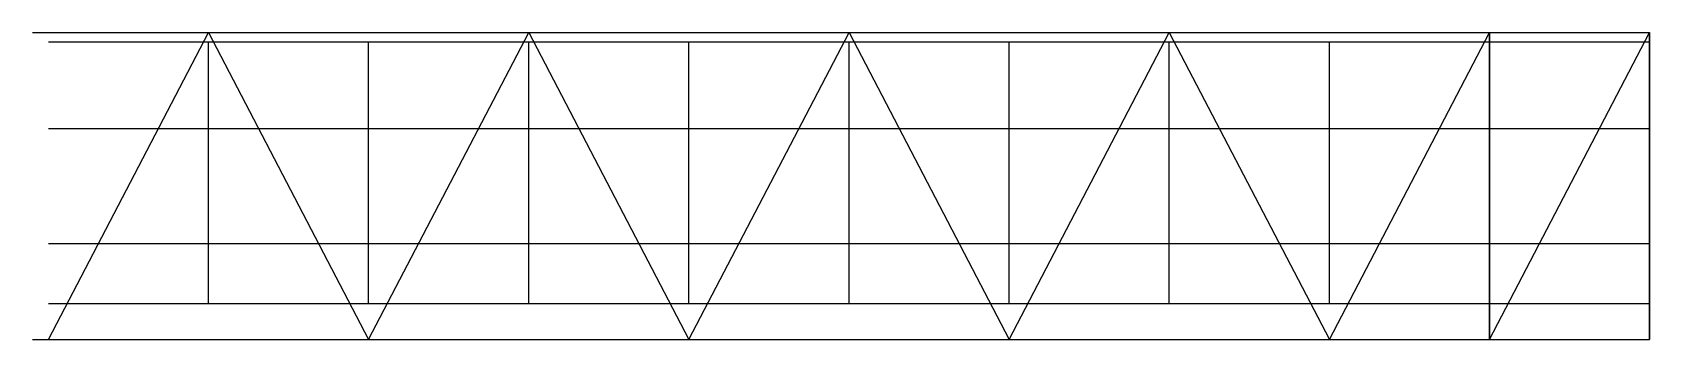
# Model space of a CAD drawing. Header units: millimetres. Extents: x 89220 to 119520, y -2875 to 2875.
import ezdxf

# ---------------------------------------------------------------- set-up
doc = ezdxf.new("R2010")
doc.units = ezdxf.units.MM
for name, color, linetype in [('ZJ8_CANTILEVER_EDGE', 3, 'CONTINUOUS'), ('ZJ8_COLUMN', 8, 'CONTINUOUS'), ('ZJ8_DECK_CROSS', 4, 'CONTINUOUS'), ('ZJ8_DECK_MAIN', 4, 'CONTINUOUS'), ('ZJ8_DECK_SECONDARY', 3, 'CONTINUOUS'), ('ZJ8_LONGITUDINAL_BRACE', 1, 'CONTINUOUS'), ('ZJ8_PLATFORM_BRACE', 1, 'CONTINUOUS'), ('ZJ8_TRANSVERSE_BRACE', 1, 'CONTINUOUS'), ('ZJ8_TRUSS_DIAGONAL', 5, 'CONTINUOUS'), ('ZJ8_TRUSS_LOWER', 5, 'CONTINUOUS'), ('ZJ8_TRUSS_UPPER', 5, 'CONTINUOUS'), ('ZJ8_TRUSS_VERTICAL', 5, 'CONTINUOUS')]:
    doc.layers.add(name, color=color, linetype=linetype)

msp = doc.modelspace()

# ---------------------------------------------------------------- linework, layer by layer
at = {"layer": 'ZJ8_CANTILEVER_EDGE'}
for p, q in [((89520, 2700, 25620), (92520, 2700, 25909)), ((92520, 2700, 25909), (95520, 2700, 26198)), ((95520, 2700, 26198), (98520, 2700, 26486)), ((98520, 2700, 26486), (101520, 2700, 26775)), ((101520, 2700, 26775), (104520, 2700, 27064)), ((104520, 2700, 27064), (107520, 2700, 27353)), ((107520, 2700, 27353), (110520, 2700, 27642)), ((110520, 2700, 27642), (113520, 2700, 27931)), ((113520, 2700, 27931), (116520, 2700, 28220)), ((116520, 2700, 28220), (119520, 2700, 28508)), ((89520, -2200, 25620), (92520, -2200, 25909)), ((92520, -2200, 25909), (95520, -2200, 26198)), ((95520, -2200, 26198), (98520, -2200, 26486)), ((98520, -2200, 26486), (101520, -2200, 26775)), ((101520, -2200, 26775), (104520, -2200, 27064)), ((104520, -2200, 27064), (107520, -2200, 27353)), ((107520, -2200, 27353), (110520, -2200, 27642)), ((110520, -2200, 27642), (113520, -2200, 27931)), ((113520, -2200, 27931), (116520, -2200, 28220)), ((116520, -2200, 28220), (119520, -2200, 28508))]:
    msp.add_line(p, q, dxfattribs=at)
at = {"layer": 'ZJ8_COLUMN'}
for p, q in [((116520, 2875), (116520, 2875, 4703)), ((116520, 2875, 4703), (116520, 2875, 9407)), ((116520, 2875, 9407), (116520, 2875, 14110)), ((116520, 2875, 14110), (116520, 2875, 18813)), ((116520, 2875, 18813), (116520, 2875, 23516)), ((116520, 2875, 23516), (116520, 2875, 28220)), ((119520, 2875), (119520, 2875, 4751)), ((119520, 2875, 4751), (119520, 2875, 9503)), ((119520, 2875, 9503), (119520, 2875, 14254)), ((119520, 2875, 14254), (119520, 2875, 19006)), ((119520, 2875, 19006), (119520, 2875, 23757)), ((119520, 2875, 23757), (119520, 2875, 28508)), ((116520, -2875), (116520, -2875, 4703)), ((116520, -2875, 4703), (116520, -2875, 9407)), ((116520, -2875, 9407), (116520, -2875, 14110)), ((116520, -2875, 14110), (116520, -2875, 18813)), ((116520, -2875, 18813), (116520, -2875, 23516)), ((116520, -2875, 23516), (116520, -2875, 28220)), ((119520, -2875), (119520, -2875, 4751)), ((119520, -2875, 4751), (119520, -2875, 9503)), ((119520, -2875, 9503), (119520, -2875, 14254)), ((119520, -2875, 14254), (119520, -2875, 19006)), ((119520, -2875, 19006), (119520, -2875, 23757)), ((119520, -2875, 23757), (119520, -2875, 28508))]:
    msp.add_line(p, q, dxfattribs=at)
at = {"layer": 'ZJ8_DECK_CROSS'}
for p, q in [((92520, -2200, 25909), (92520, 2700, 25909)), ((95520, -2200, 26198), (95520, 2700, 26198)), ((98520, -2200, 26486), (98520, 2700, 26486)), ((101520, -2200, 26775), (101520, 2700, 26775)), ((104520, -2200, 27064), (104520, 2700, 27064)), ((107520, -2200, 27353), (107520, 2700, 27353)), ((110520, -2200, 27642), (110520, 2700, 27642)), ((113520, -2200, 27931), (113520, 2700, 27931)), ((116520, -2200, 28220), (116520, 2700, 28220)), ((119520, -2200, 28508), (119520, 2700, 28508))]:
    msp.add_line(p, q, dxfattribs=at)
at = {"layer": 'ZJ8_DECK_MAIN'}
for p, q in [((89520, 2875, 25620), (92520, 2875, 25909)), ((92520, 2875, 25909), (95520, 2875, 26198)), ((95520, 2875, 26198), (98520, 2875, 26486)), ((98520, 2875, 26486), (101520, 2875, 26775)), ((101520, 2875, 26775), (104520, 2875, 27064)), ((104520, 2875, 27064), (107520, 2875, 27353)), ((107520, 2875, 27353), (110520, 2875, 27642)), ((110520, 2875, 27642), (113520, 2875, 27931)), ((113520, 2875, 27931), (116520, 2875, 28220)), ((116520, 2875, 28220), (119520, 2875, 28508)), ((89520, -2875, 25620), (92520, -2875, 25909)), ((92520, -2875, 25909), (95520, -2875, 26198)), ((95520, -2875, 26198), (98520, -2875, 26486)), ((98520, -2875, 26486), (101520, -2875, 26775)), ((101520, -2875, 26775), (104520, -2875, 27064)), ((104520, -2875, 27064), (107520, -2875, 27353)), ((107520, -2875, 27353), (110520, -2875, 27642)), ((110520, -2875, 27642), (113520, -2875, 27931)), ((113520, -2875, 27931), (116520, -2875, 28220)), ((116520, -2875, 28220), (119520, -2875, 28508))]:
    msp.add_line(p, q, dxfattribs=at)
at = {"layer": 'ZJ8_DECK_SECONDARY'}
for p, q in [((89520, 1075, 25620), (92520, 1075, 25909)), ((92520, 1075, 25909), (95520, 1075, 26198)), ((95520, 1075, 26198), (98520, 1075, 26486)), ((98520, 1075, 26486), (101520, 1075, 26775)), ((101520, 1075, 26775), (104520, 1075, 27064)), ((104520, 1075, 27064), (107520, 1075, 27353)), ((107520, 1075, 27353), (110520, 1075, 27642)), ((110520, 1075, 27642), (113520, 1075, 27931)), ((113520, 1075, 27931), (116520, 1075, 28220)), ((116520, 1075, 28220), (119520, 1075, 28508)), ((89520, -1075, 25620), (92520, -1075, 25909)), ((92520, -1075, 25909), (95520, -1075, 26198)), ((95520, -1075, 26198), (98520, -1075, 26486)), ((98520, -1075, 26486), (101520, -1075, 26775)), ((101520, -1075, 26775), (104520, -1075, 27064)), ((104520, -1075, 27064), (107520, -1075, 27353)), ((107520, -1075, 27353), (110520, -1075, 27642)), ((110520, -1075, 27642), (113520, -1075, 27931)), ((113520, -1075, 27931), (116520, -1075, 28220)), ((116520, -1075, 28220), (119520, -1075, 28508))]:
    msp.add_line(p, q, dxfattribs=at)
at = {"layer": 'ZJ8_LONGITUDINAL_BRACE'}
for p, q in [((116520, 2875), (119520, 2875, 28508)), ((116520, -2875), (119520, -2875, 28508))]:
    msp.add_line(p, q, dxfattribs=at)
at = {"layer": 'ZJ8_PLATFORM_BRACE'}
for p, q in [((89520, -2875, 25620), (92520, 2875, 25909)), ((92520, 2875, 25909), (95520, -2875, 26198)), ((95520, -2875, 26198), (98520, 2875, 26486)), ((98520, 2875, 26486), (101520, -2875, 26775)), ((101520, -2875, 26775), (104520, 2875, 27064)), ((104520, 2875, 27064), (107520, -2875, 27353)), ((107520, -2875, 27353), (110520, 2875, 27642)), ((110520, 2875, 27642), (113520, -2875, 27931)), ((113520, -2875, 27931), (116520, 2875, 28220)), ((116520, -2875, 28220), (119520, 2875, 28508))]:
    msp.add_line(p, q, dxfattribs=at)
at = {"layer": 'ZJ8_TRANSVERSE_BRACE'}
for p, q in [((116520, -2875), (116520, 2875, 28220)), ((116520, 2875), (116520, -2875, 28220)), ((119520, -2875), (119520, 2875, 28508)), ((119520, 2875), (119520, -2875, 28508))]:
    msp.add_line(p, q, dxfattribs=at)
at = {"layer": 'ZJ8_TRUSS_DIAGONAL'}
for p, q in [((89220, 2875, 23791), (91170, 2875, 25779)), ((91170, 2875, 25779), (93120, 2875, 24166)), ((93120, 2875, 24166), (95070, 2875, 26154)), ((95070, 2875, 26154), (97020, 2875, 24542)), ((97020, 2875, 24542), (98970, 2875, 26530)), ((98970, 2875, 26530), (100920, 2875, 24917)), ((100920, 2875, 24917), (102870, 2875, 26905)), ((102870, 2875, 26905), (104820, 2875, 25293)), ((104820, 2875, 25293), (106770, 2875, 27281)), ((106770, 2875, 27281), (108720, 2875, 25669)), ((108720, 2875, 25669), (110670, 2875, 27656)), ((110670, 2875, 27656), (112620, 2875, 26044)), ((112620, 2875, 26044), (114570, 2875, 28032)), ((114570, 2875, 28032), (116520, 2875, 26420)), ((89220, -2875, 23791), (91170, -2875, 25779)), ((91170, -2875, 25779), (93120, -2875, 24166)), ((93120, -2875, 24166), (95070, -2875, 26154)), ((95070, -2875, 26154), (97020, -2875, 24542)), ((97020, -2875, 24542), (98970, -2875, 26530)), ((98970, -2875, 26530), (100920, -2875, 24917)), ((100920, -2875, 24917), (102870, -2875, 26905)), ((102870, -2875, 26905), (104820, -2875, 25293)), ((104820, -2875, 25293), (106770, -2875, 27281)), ((106770, -2875, 27281), (108720, -2875, 25669)), ((108720, -2875, 25669), (110670, -2875, 27656)), ((110670, -2875, 27656), (112620, -2875, 26044)), ((112620, -2875, 26044), (114570, -2875, 28032)), ((114570, -2875, 28032), (116520, -2875, 26420))]:
    msp.add_line(p, q, dxfattribs=at)
at = {"layer": 'ZJ8_TRUSS_LOWER'}
for p, q in [((89220, 2875, 23791), (91170, 2875, 23979)), ((91170, 2875, 23979), (93120, 2875, 24166)), ((93120, 2875, 24166), (95070, 2875, 24354)), ((95070, 2875, 24354), (97020, 2875, 24542)), ((97020, 2875, 24542), (98970, 2875, 24730)), ((98970, 2875, 24730), (100920, 2875, 24917)), ((100920, 2875, 24917), (102870, 2875, 25105)), ((102870, 2875, 25105), (104820, 2875, 25293)), ((104820, 2875, 25293), (106770, 2875, 25481)), ((106770, 2875, 25481), (108720, 2875, 25669)), ((108720, 2875, 25669), (110670, 2875, 25856)), ((110670, 2875, 25856), (112620, 2875, 26044)), ((112620, 2875, 26044), (114570, 2875, 26232)), ((114570, 2875, 26232), (116520, 2875, 26420)), ((89220, -2875, 23791), (91170, -2875, 23979)), ((91170, -2875, 23979), (93120, -2875, 24166)), ((93120, -2875, 24166), (95070, -2875, 24354)), ((95070, -2875, 24354), (97020, -2875, 24542)), ((97020, -2875, 24542), (98970, -2875, 24730)), ((98970, -2875, 24730), (100920, -2875, 24917)), ((100920, -2875, 24917), (102870, -2875, 25105)), ((102870, -2875, 25105), (104820, -2875, 25293)), ((104820, -2875, 25293), (106770, -2875, 25481)), ((106770, -2875, 25481), (108720, -2875, 25669)), ((108720, -2875, 25669), (110670, -2875, 25856)), ((110670, -2875, 25856), (112620, -2875, 26044)), ((112620, -2875, 26044), (114570, -2875, 26232)), ((114570, -2875, 26232), (116520, -2875, 26420))]:
    msp.add_line(p, q, dxfattribs=at)
at = {"layer": 'ZJ8_TRUSS_UPPER'}
for p, q in [((89220, 2875, 25591), (91170, 2875, 25779)), ((91170, 2875, 25779), (93120, 2875, 25966)), ((93120, 2875, 25966), (95070, 2875, 26154)), ((95070, 2875, 26154), (97020, 2875, 26342)), ((97020, 2875, 26342), (98970, 2875, 26530)), ((98970, 2875, 26530), (100920, 2875, 26717)), ((100920, 2875, 26717), (102870, 2875, 26905)), ((102870, 2875, 26905), (104820, 2875, 27093)), ((104820, 2875, 27093), (106770, 2875, 27281)), ((106770, 2875, 27281), (108720, 2875, 27469)), ((108720, 2875, 27469), (110670, 2875, 27656)), ((110670, 2875, 27656), (112620, 2875, 27844)), ((112620, 2875, 27844), (114570, 2875, 28032)), ((114570, 2875, 28032), (116520, 2875, 28220)), ((89220, -2875, 25591), (91170, -2875, 25779)), ((91170, -2875, 25779), (93120, -2875, 25966)), ((93120, -2875, 25966), (95070, -2875, 26154)), ((95070, -2875, 26154), (97020, -2875, 26342)), ((97020, -2875, 26342), (98970, -2875, 26530)), ((98970, -2875, 26530), (100920, -2875, 26717)), ((100920, -2875, 26717), (102870, -2875, 26905)), ((102870, -2875, 26905), (104820, -2875, 27093)), ((104820, -2875, 27093), (106770, -2875, 27281)), ((106770, -2875, 27281), (108720, -2875, 27469)), ((108720, -2875, 27469), (110670, -2875, 27656)), ((110670, -2875, 27656), (112620, -2875, 27844)), ((112620, -2875, 27844), (114570, -2875, 28032)), ((114570, -2875, 28032), (116520, -2875, 28220))]:
    msp.add_line(p, q, dxfattribs=at)
at = {"layer": 'ZJ8_TRUSS_VERTICAL'}
for p, q in [((91170, 2875, 25779), (91170, 2875, 23979)), ((93120, 2875, 25966), (93120, 2875, 24166)), ((95070, 2875, 26154), (95070, 2875, 24354)), ((97020, 2875, 26342), (97020, 2875, 24542)), ((98970, 2875, 26530), (98970, 2875, 24730)), ((100920, 2875, 26717), (100920, 2875, 24917)), ((102870, 2875, 26905), (102870, 2875, 25105)), ((104820, 2875, 27093), (104820, 2875, 25293)), ((106770, 2875, 27281), (106770, 2875, 25481)), ((108720, 2875, 27469), (108720, 2875, 25669)), ((110670, 2875, 27656), (110670, 2875, 25856)), ((112620, 2875, 27844), (112620, 2875, 26044)), ((114570, 2875, 28032), (114570, 2875, 26232)), ((116520, 2875, 28220), (116520, 2875, 26420)), ((91170, -2875, 25779), (91170, -2875, 23979)), ((93120, -2875, 25966), (93120, -2875, 24166)), ((95070, -2875, 26154), (95070, -2875, 24354)), ((97020, -2875, 26342), (97020, -2875, 24542)), ((98970, -2875, 26530), (98970, -2875, 24730)), ((100920, -2875, 26717), (100920, -2875, 24917)), ((102870, -2875, 26905), (102870, -2875, 25105)), ((104820, -2875, 27093), (104820, -2875, 25293)), ((106770, -2875, 27281), (106770, -2875, 25481)), ((108720, -2875, 27469), (108720, -2875, 25669)), ((110670, -2875, 27656), (110670, -2875, 25856)), ((112620, -2875, 27844), (112620, -2875, 26044)), ((114570, -2875, 28032), (114570, -2875, 26232)), ((116520, -2875, 28220), (116520, -2875, 26420))]:
    msp.add_line(p, q, dxfattribs=at)

doc.saveas('drawing.dxf')
